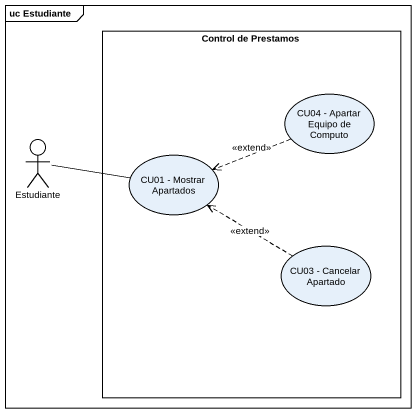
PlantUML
@startuml
mainframe uc Estudiante
rectangle "Control de Prestamos" as Control_de_Prestamos {
  usecase "CU04 - Apartar Equipo de Computo" as CU04_Apartar_Equipo_de
  usecase "CU01 - Mostrar Apartados" as CU01_Mostrar_Apartados
  usecase "CU03 - Cancelar Apartado" as CU03_Cancelar_Apartado
}
actor Estudiante
CU04_Apartar_Equipo_de .left.> CU01_Mostrar_Apartados : <<extend>>
Estudiante -right- CU01_Mostrar_Apartados
CU03_Cancelar_Apartado .left.> CU01_Mostrar_Apartados : <<extend>>
@enduml
